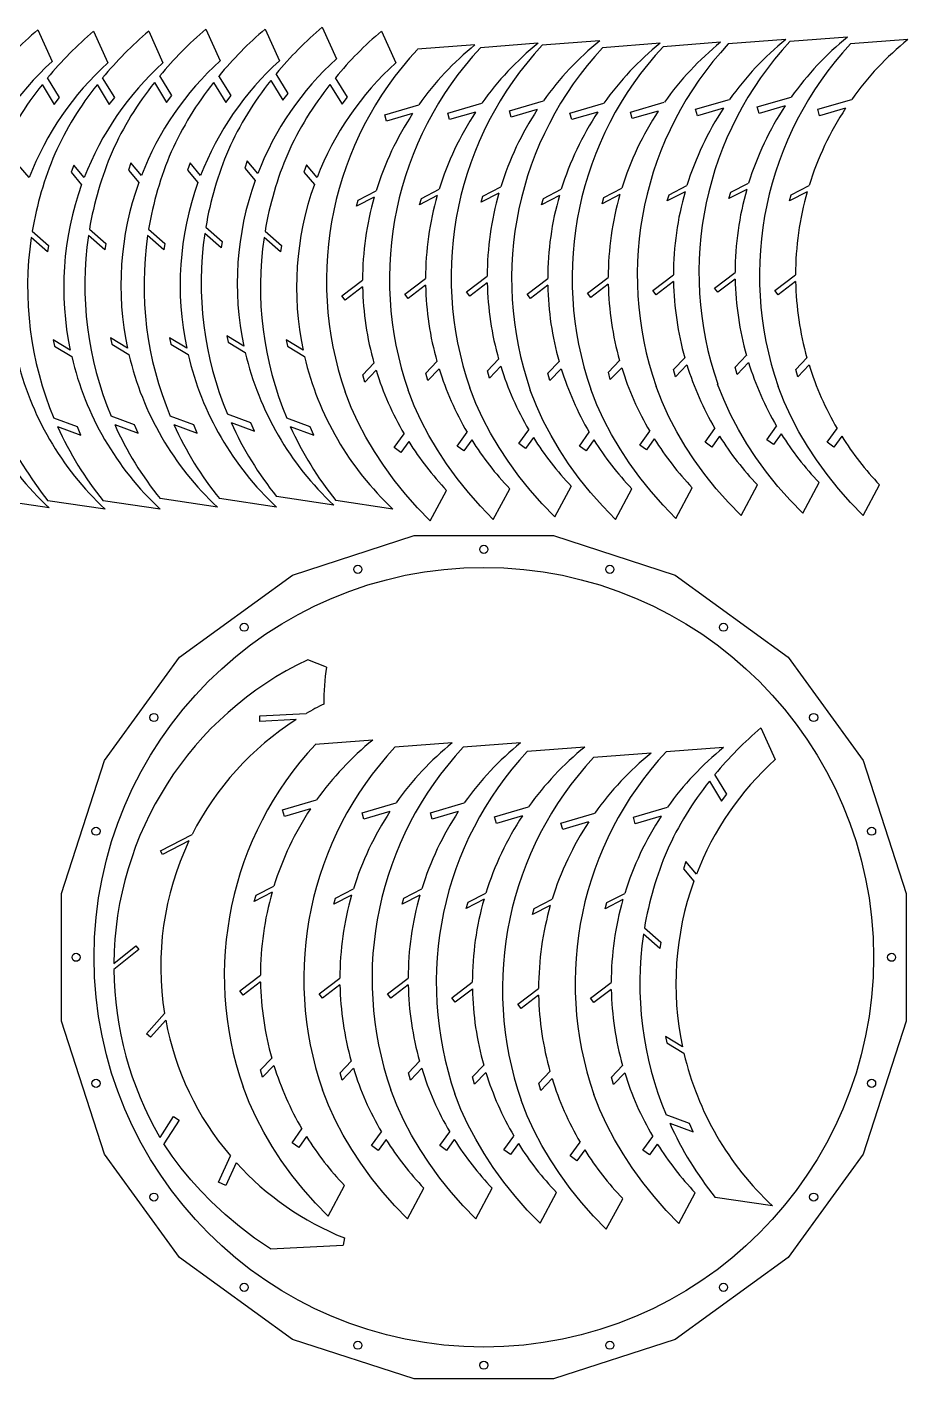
# Model space of a CAD drawing. Extents: x 0.9 to 62.9, y 0.8 to 47.7.
# Drawn here: x 32.4 to 62.92, y 0.89 to 47.7 of the extents above; entities that cross this region are included whole.
import ezdxf

# ---------------------------------------------------------------- set-up
doc = ezdxf.new("R2010")
doc.units = 0
doc.layers.get('0').update_dxf_attribs({"linetype": 'CONTINUOUS'})

msp = doc.modelspace()

# ---------------------------------------------------------------- linework, layer by layer
at = {"color": 7, "linetype": 'CONTINUOUS'}
for p, q in [((32.777, 47.598), (33.269, 46.501)), ((34.711, 47.557), (35.203, 46.46)), ((36.62, 47.557), (37.112, 46.46)), ((38.601, 47.628), (39.093, 46.531)), ((40.652, 47.628), (41.144, 46.531)), ((42.632, 47.698), (43.124, 46.601)), ((44.685, 47.56), (45.177, 46.464)), ((60.825, 47.349), (58.832, 47.195)), ((47.92, 47.08), (45.928, 46.927)), ((50.103, 47.136), (48.111, 46.983)), ((52.239, 47.218), (50.247, 47.065)), ((54.334, 47.136), (52.342, 46.983)), ((56.429, 47.17), (54.437, 47.016)), ((58.689, 47.267), (56.696, 47.113)), ((62.919, 47.267), (60.927, 47.113)), ((33.529, 45.261), (33.112, 45.938)), ((35.439, 45.261), (35.022, 45.938)), ((37.419, 45.332), (37.002, 46.009)), ((39.47, 45.332), (39.053, 46.009)), ((41.45, 45.402), (41.033, 46.079)), ((43.503, 45.265), (43.087, 45.942)), ((32.923, 45.703), (33.343, 45.021)), ((34.832, 45.703), (35.253, 45.021)), ((36.813, 45.774), (37.233, 45.091)), ((38.864, 45.774), (39.284, 45.091)), ((40.844, 45.844), (41.264, 45.162)), ((42.897, 45.707), (43.317, 45.024)), ((33.343, 45.021), (33.529, 45.261)), ((35.253, 45.021), (35.439, 45.261)), ((37.233, 45.091), (37.419, 45.332)), ((39.284, 45.091), (39.47, 45.332)), ((41.264, 45.162), (41.45, 45.402)), ((43.317, 45.024), (43.503, 45.265)), ((44.795, 44.663), (45.971, 45.006)), ((46.978, 44.718), (48.153, 45.062)), ((49.114, 44.801), (50.289, 45.144)), ((51.208, 44.718), (52.384, 45.062)), ((53.303, 44.752), (54.479, 45.095)), ((55.563, 44.849), (56.739, 45.192)), ((57.699, 44.931), (58.875, 45.275)), ((58.665, 44.968), (57.764, 44.706)), ((59.794, 44.849), (60.97, 45.192)), ((44.86, 44.437), (44.795, 44.663)), ((45.761, 44.7), (44.86, 44.437)), ((47.043, 44.493), (46.978, 44.718)), ((47.944, 44.756), (47.043, 44.493)), ((49.179, 44.575), (49.114, 44.801)), ((50.08, 44.838), (49.179, 44.575)), ((51.274, 44.493), (51.208, 44.718)), ((52.175, 44.756), (51.274, 44.493)), ((53.369, 44.526), (53.303, 44.752)), ((54.269, 44.789), (53.369, 44.526)), ((55.628, 44.623), (55.563, 44.849)), ((56.529, 44.886), (55.628, 44.623)), ((57.764, 44.706), (57.699, 44.931)), ((59.859, 44.623), (59.794, 44.849)), ((60.76, 44.886), (59.859, 44.623)), ((32.474, 42.484), (32.11, 42.921)), ((34.019, 42.921), (33.933, 42.672)), ((33.933, 42.672), (34.292, 42.24)), ((34.383, 42.484), (34.019, 42.921)), ((36, 42.992), (35.913, 42.743)), ((35.913, 42.743), (36.273, 42.311)), ((36.364, 42.555), (36, 42.992)), ((38.051, 42.992), (37.964, 42.743)), ((37.964, 42.743), (38.324, 42.311)), ((38.415, 42.555), (38.051, 42.992)), ((40.031, 43.062), (39.944, 42.814)), ((39.944, 42.814), (40.304, 42.382)), ((40.395, 42.625), (40.031, 43.062)), ((42.084, 42.925), (41.997, 42.676)), ((41.997, 42.676), (42.357, 42.244)), ((42.448, 42.488), (42.084, 42.925)), ((48.198, 41.844), (48.814, 42.162)), ((54.647, 41.893), (55.263, 42.211)), ((56.783, 41.975), (57.399, 42.293)), ((58.878, 41.893), (59.494, 42.211)), ((44.431, 41.809), (43.814, 41.492)), ((43.814, 41.492), (43.879, 41.706)), ((43.879, 41.706), (44.495, 42.024)), ((46.614, 41.865), (45.997, 41.547)), ((45.997, 41.547), (46.062, 41.762)), ((46.062, 41.762), (46.678, 42.08)), ((48.75, 41.947), (48.133, 41.63)), ((48.133, 41.63), (48.198, 41.844)), ((50.845, 41.865), (50.228, 41.547)), ((50.228, 41.547), (50.292, 41.762)), ((50.292, 41.762), (50.909, 42.08)), ((52.94, 41.899), (52.323, 41.581)), ((52.323, 41.581), (52.387, 41.796)), ((52.387, 41.796), (53.004, 42.114)), ((55.199, 41.996), (54.583, 41.678)), ((54.583, 41.678), (54.647, 41.893)), ((57.335, 42.078), (56.719, 41.76)), ((56.719, 41.76), (56.783, 41.975)), ((59.43, 41.996), (58.813, 41.678)), ((58.813, 41.678), (58.878, 41.893)), ((38.596, 40.769), (39.16, 40.274)), ((33.114, 39.914), (32.55, 40.408)), ((32.584, 40.627), (33.148, 40.133)), ((35.094, 39.985), (34.53, 40.479)), ((34.565, 40.698), (35.129, 40.204)), ((37.145, 39.985), (36.581, 40.479)), ((36.616, 40.698), (37.18, 40.204)), ((39.125, 40.055), (38.561, 40.55)), ((39.16, 40.274), (39.125, 40.055)), ((41.179, 39.918), (40.615, 40.412)), ((40.649, 40.631), (41.213, 40.137)), ((33.148, 40.133), (33.114, 39.914)), ((35.129, 40.204), (35.094, 39.985)), ((37.18, 40.204), (37.145, 39.985)), ((41.213, 40.137), (41.179, 39.918)), ((43.312, 38.393), (44.025, 38.935)), ((45.495, 38.449), (46.208, 38.991)), ((47.631, 38.532), (48.344, 39.073)), ((49.726, 38.449), (50.439, 38.991)), ((51.821, 38.483), (52.534, 39.025)), ((54.08, 38.58), (54.793, 39.122)), ((54.795, 38.888), (54.194, 38.431)), ((56.216, 38.662), (56.929, 39.204)), ((56.931, 38.97), (56.33, 38.513)), ((58.311, 38.58), (59.024, 39.122)), ((59.026, 38.888), (58.425, 38.431)), ((43.426, 38.244), (43.312, 38.393)), ((44.027, 38.701), (43.426, 38.244)), ((45.609, 38.3), (45.495, 38.449)), ((46.21, 38.757), (45.609, 38.3)), ((47.745, 38.382), (47.631, 38.532)), ((48.346, 38.839), (47.745, 38.382)), ((49.84, 38.3), (49.726, 38.449)), ((50.441, 38.757), (49.84, 38.3)), ((51.935, 38.334), (51.821, 38.483)), ((52.536, 38.791), (51.935, 38.334)), ((54.194, 38.431), (54.08, 38.58)), ((56.33, 38.513), (56.216, 38.662)), ((58.425, 38.431), (58.311, 38.58)), ((39.914, 36.648), (39.321, 37.008)), ((39.321, 37.008), (39.37, 36.789)), ((33.902, 36.506), (33.309, 36.866)), ((33.309, 36.866), (33.358, 36.648)), ((33.358, 36.648), (33.951, 36.288)), ((35.883, 36.577), (35.29, 36.937)), ((35.29, 36.937), (35.339, 36.718)), ((35.339, 36.718), (35.932, 36.358)), ((37.934, 36.577), (37.341, 36.937)), ((37.341, 36.937), (37.39, 36.718)), ((37.39, 36.718), (37.983, 36.358)), ((39.37, 36.789), (39.963, 36.429)), ((41.967, 36.51), (41.374, 36.87)), ((41.374, 36.87), (41.423, 36.651)), ((41.423, 36.651), (42.016, 36.291)), ((44.031, 35.656), (44.42, 36.062)), ((46.214, 35.712), (46.603, 36.118)), ((48.35, 35.794), (48.739, 36.2)), ((50.445, 35.712), (50.834, 36.118)), ((52.54, 35.746), (52.929, 36.152)), ((54.799, 35.843), (55.188, 36.249)), ((56.935, 35.925), (57.324, 36.331)), ((57.398, 36.082), (57.005, 35.671)), ((59.03, 35.843), (59.419, 36.249)), ((44.1, 35.402), (44.031, 35.656)), ((44.494, 35.813), (44.1, 35.402)), ((46.283, 35.458), (46.214, 35.712)), ((46.677, 35.869), (46.283, 35.458)), ((48.419, 35.54), (48.35, 35.794)), ((48.813, 35.951), (48.419, 35.54)), ((50.514, 35.458), (50.445, 35.712)), ((50.908, 35.869), (50.514, 35.458)), ((52.609, 35.492), (52.54, 35.746)), ((53.003, 35.902), (52.609, 35.492)), ((54.868, 35.589), (54.799, 35.843)), ((55.262, 35.999), (54.868, 35.589)), ((57.005, 35.671), (56.935, 35.925)), ((59.099, 35.589), (59.03, 35.843)), ((59.493, 35.999), (59.099, 35.589)), ((36.126, 33.921), (35.315, 34.221)), ((38.177, 33.921), (37.366, 34.221)), ((40.157, 33.992), (39.346, 34.291)), ((34.146, 33.85), (33.335, 34.15)), ((33.459, 33.865), (34.27, 33.565)), ((34.27, 33.565), (34.146, 33.85)), ((35.439, 33.935), (36.25, 33.636)), ((36.25, 33.636), (36.126, 33.921)), ((37.49, 33.935), (38.301, 33.636)), ((38.301, 33.636), (38.177, 33.921)), ((39.47, 34.006), (40.281, 33.707)), ((40.281, 33.707), (40.157, 33.992)), ((42.21, 33.854), (41.4, 34.154)), ((41.524, 33.868), (42.334, 33.569)), ((42.334, 33.569), (42.21, 33.854)), ((49.441, 33.273), (49.782, 33.749)), ((55.89, 33.321), (56.231, 33.798)), ((58.026, 33.403), (58.367, 33.88)), ((60.121, 33.321), (60.462, 33.798)), ((45.122, 33.135), (45.463, 33.611)), ((45.624, 33.347), (45.353, 32.969)), ((47.305, 33.191), (47.646, 33.667)), ((47.807, 33.402), (47.536, 33.025)), ((49.672, 33.107), (49.441, 33.273)), ((49.943, 33.485), (49.672, 33.107)), ((51.536, 33.191), (51.877, 33.667)), ((52.037, 33.402), (51.767, 33.025)), ((53.631, 33.224), (53.972, 33.701)), ((54.132, 33.436), (53.862, 33.059)), ((56.121, 33.156), (55.89, 33.321)), ((56.392, 33.533), (56.121, 33.156)), ((58.257, 33.238), (58.026, 33.403)), ((58.528, 33.615), (58.257, 33.238)), ((60.352, 33.156), (60.121, 33.321)), ((60.623, 33.533), (60.352, 33.156)), ((45.353, 32.969), (45.122, 33.135)), ((47.536, 33.025), (47.305, 33.191)), ((51.767, 33.025), (51.536, 33.191)), ((53.862, 33.059), (53.631, 33.224)), ((57.14, 30.783), (57.707, 31.843)), ((59.276, 30.865), (59.843, 31.925)), ((61.371, 30.783), (61.938, 31.843)), ((38.996, 31.076), (37.019, 31.368)), ((41.047, 31.076), (39.07, 31.368)), ((43.027, 31.147), (41.05, 31.439)), ((46.372, 30.596), (46.939, 31.656)), ((48.555, 30.652), (49.122, 31.712)), ((50.691, 30.734), (51.258, 31.794)), ((52.786, 30.652), (53.353, 31.712)), ((54.881, 30.686), (55.448, 31.746)), ((33.173, 31.046), (31.195, 31.338)), ((35.106, 31.005), (33.129, 31.297)), ((37.016, 31.005), (35.039, 31.297)), ((45.08, 31.009), (43.103, 31.301)), ((41.601, 28.722), (45.808, 30.089)), ((45.808, 30.089), (50.645, 30.089)), ((50.645, 30.089), (54.852, 28.722)), ((37.688, 25.879), (41.601, 28.722)), ((54.852, 28.722), (58.765, 25.879)), ((35.088, 22.3), (37.688, 25.879)), ((42.782, 25.537), (42.128, 25.792)), ((58.765, 25.879), (61.366, 22.3)), ((40.463, 23.845), (42.075, 23.929)), ((40.473, 23.651), (40.463, 23.845)), ((41.725, 23.716), (40.473, 23.651)), ((57.828, 23.435), (58.32, 22.338)), ((44.382, 23.011), (42.39, 22.858)), ((47.135, 22.912), (45.142, 22.758)), ((49.501, 22.912), (47.508, 22.758)), ((51.724, 22.768), (49.731, 22.615)), ((54.018, 22.553), (52.026, 22.4)), ((56.534, 22.756), (54.541, 22.602)), ((33.593, 17.7), (35.088, 22.3)), ((61.366, 22.3), (62.86, 17.7)), ((56.039, 21.581), (56.46, 20.899)), ((56.646, 21.139), (56.229, 21.816)), ((56.46, 20.899), (56.646, 21.139)), ((41.256, 20.593), (42.432, 20.937)), ((42.222, 20.63), (41.322, 20.368)), ((44.009, 20.494), (45.185, 20.837)), ((46.375, 20.494), (47.551, 20.837)), ((48.598, 20.351), (49.774, 20.694)), ((53.408, 20.338), (54.584, 20.682)), ((41.322, 20.368), (41.256, 20.593)), ((44.075, 20.268), (44.009, 20.494)), ((44.975, 20.531), (44.075, 20.268)), ((46.441, 20.268), (46.375, 20.494)), ((47.341, 20.531), (46.441, 20.268)), ((48.664, 20.125), (48.598, 20.351)), ((49.564, 20.388), (48.664, 20.125)), ((50.892, 20.136), (52.068, 20.479)), ((50.958, 19.91), (50.892, 20.136)), ((51.858, 20.173), (50.958, 19.91)), ((53.474, 20.113), (53.408, 20.338)), ((54.374, 20.375), (53.474, 20.113)), ((37.027, 19.171), (38.12, 19.735)), ((38.013, 19.517), (37.093, 19.043)), ((37.093, 19.043), (37.027, 19.171)), ((55.227, 18.799), (55.14, 18.551)), ((55.59, 18.362), (55.227, 18.799)), ((55.14, 18.551), (55.499, 18.119)), ((40.34, 17.637), (40.957, 17.955)), ((43.093, 17.538), (43.709, 17.856)), ((45.459, 17.538), (46.076, 17.856)), ((33.593, 13.276), (33.593, 17.7)), ((40.893, 17.74), (40.276, 17.422)), ((40.276, 17.422), (40.34, 17.637)), ((43.645, 17.641), (43.029, 17.323)), ((43.029, 17.323), (43.093, 17.538)), ((46.012, 17.641), (45.395, 17.323)), ((45.395, 17.323), (45.459, 17.538)), ((48.234, 17.498), (47.618, 17.18)), ((47.618, 17.18), (47.682, 17.395)), ((47.682, 17.395), (48.298, 17.712)), ((49.976, 17.179), (50.593, 17.497)), ((53.044, 17.485), (52.428, 17.167)), ((52.428, 17.167), (52.492, 17.382)), ((52.492, 17.382), (53.109, 17.7)), ((62.86, 17.7), (62.86, 13.276)), ((50.529, 17.282), (49.912, 16.965)), ((49.912, 16.965), (49.976, 17.179)), ((53.791, 16.506), (54.355, 16.011)), ((54.321, 15.792), (53.757, 16.287)), ((54.355, 16.011), (54.321, 15.792)), ((35.409, 15.274), (36.176, 15.879)), ((36.276, 15.752), (35.409, 15.069)), ((36.176, 15.879), (36.276, 15.752)), ((39.774, 14.324), (40.487, 14.866)), ((40.489, 14.632), (39.888, 14.175)), ((42.527, 14.225), (43.239, 14.767)), ((43.241, 14.533), (42.64, 14.076)), ((44.893, 14.225), (45.605, 14.767)), ((45.607, 14.533), (45.006, 14.076)), ((47.116, 14.082), (47.828, 14.623)), ((51.926, 14.069), (52.638, 14.611)), ((39.888, 14.175), (39.774, 14.324)), ((42.64, 14.076), (42.527, 14.225)), ((45.006, 14.076), (44.893, 14.225)), ((47.229, 13.932), (47.116, 14.082)), ((47.83, 14.389), (47.229, 13.932)), ((49.41, 13.867), (50.122, 14.408)), ((50.125, 14.174), (49.523, 13.717)), ((52.039, 13.92), (51.926, 14.069)), ((52.64, 14.377), (52.039, 13.92)), ((49.523, 13.717), (49.41, 13.867)), ((35.088, 8.676), (33.593, 13.276)), ((36.54, 12.842), (37.166, 13.542)), ((37.207, 13.307), (36.68, 12.717)), ((62.86, 13.276), (61.366, 8.676)), ((36.68, 12.717), (36.54, 12.842)), ((55.109, 12.385), (54.517, 12.745)), ((54.517, 12.745), (54.566, 12.526)), ((54.566, 12.526), (55.158, 12.166)), ((40.493, 11.587), (40.882, 11.993)), ((40.956, 11.744), (40.562, 11.333)), ((43.246, 11.488), (43.634, 11.894)), ((45.612, 11.488), (46.001, 11.894)), ((47.834, 11.344), (48.223, 11.75)), ((52.645, 11.332), (53.034, 11.738)), ((40.562, 11.333), (40.493, 11.587)), ((43.315, 11.234), (43.246, 11.488)), ((43.708, 11.644), (43.315, 11.234)), ((45.681, 11.234), (45.612, 11.488)), ((46.074, 11.644), (45.681, 11.234)), ((47.904, 11.09), (47.834, 11.344)), ((48.297, 11.501), (47.904, 11.09)), ((50.129, 11.129), (50.518, 11.535)), ((50.591, 11.286), (50.198, 10.875)), ((52.714, 11.078), (52.645, 11.332)), ((53.107, 11.489), (52.714, 11.078)), ((50.198, 10.875), (50.129, 11.129)), ((37.013, 9.244), (37.48, 9.969)), ((37.67, 9.847), (37.144, 9.03)), ((37.48, 9.969), (37.67, 9.847)), ((55.353, 9.729), (54.542, 10.028)), ((41.584, 9.066), (41.925, 9.542)), ((44.336, 8.966), (44.678, 9.443)), ((46.702, 8.966), (47.044, 9.443)), ((54.666, 9.743), (55.477, 9.444)), ((55.477, 9.444), (55.353, 9.729)), ((37.013, 9.244), (36.996, 9.274)), ((41.815, 8.9), (41.584, 9.066)), ((42.085, 9.277), (41.815, 8.9)), ((44.567, 8.801), (44.336, 8.966)), ((44.838, 9.178), (44.567, 8.801)), ((46.933, 8.801), (46.702, 8.966)), ((47.204, 9.178), (46.933, 8.801)), ((48.925, 8.823), (49.267, 9.299)), ((49.427, 9.035), (49.156, 8.657)), ((51.219, 8.608), (51.561, 9.084)), ((53.735, 8.81), (54.077, 9.287)), ((54.237, 9.022), (53.966, 8.645)), ((37.688, 5.097), (35.088, 8.676)), ((39.032, 7.703), (39.448, 8.61)), ((49.156, 8.657), (48.925, 8.823)), ((51.451, 8.442), (51.219, 8.608)), ((51.721, 8.82), (51.451, 8.442)), ((53.966, 8.645), (53.735, 8.81)), ((61.366, 8.676), (58.765, 5.097)), ((39.653, 8.376), (39.29, 7.584)), ((39.29, 7.584), (39.032, 7.703)), ((42.834, 6.527), (43.401, 7.587)), ((45.586, 6.428), (46.153, 7.488)), ((47.952, 6.428), (48.519, 7.488)), ((50.175, 6.284), (50.742, 7.344)), ((52.469, 6.069), (53.037, 7.129)), ((54.985, 6.272), (55.552, 7.332)), ((58.223, 6.884), (56.246, 7.175)), ((43.395, 5.772), (43.35, 5.523)), ((40.832, 5.391), (43.35, 5.523)), ((41.601, 2.254), (37.688, 5.097)), ((58.765, 5.097), (54.852, 2.254)), ((45.808, 0.887), (41.601, 2.254)), ((54.852, 2.254), (50.645, 0.887)), ((50.645, 0.887), (45.808, 0.887))]:
    msp.add_line(p, q, dxfattribs=at)
for points in [[(48.555, 30.652), (48.113, 31.104), (47.694, 31.579), (47.301, 32.07), (46.932, 32.579), (46.619, 33.058), (46.326, 33.553), (46.056, 34.065), (45.815, 34.586), (45.606, 35.122)], [(50.691, 30.734), (50.249, 31.187), (49.83, 31.661), (49.437, 32.152), (49.068, 32.661), (48.755, 33.14), (48.462, 33.635), (48.192, 34.147), (47.951, 34.668), (47.742, 35.204)], [(52.786, 30.652), (52.344, 31.104), (51.925, 31.579), (51.532, 32.07), (51.163, 32.579), (50.85, 33.058), (50.557, 33.553), (50.287, 34.065), (50.046, 34.586), (49.837, 35.122)], [(54.881, 30.686), (54.439, 31.138), (54.02, 31.612), (53.627, 32.103), (53.258, 32.613), (52.945, 33.091), (52.652, 33.587), (52.382, 34.099), (52.141, 34.62), (51.932, 35.156)], [(57.14, 30.783), (56.698, 31.235), (56.279, 31.709), (55.886, 32.2), (55.517, 32.71), (55.204, 33.188), (54.912, 33.684), (54.641, 34.196), (54.4, 34.717), (54.191, 35.253)], [(59.276, 30.865), (58.834, 31.317), (58.415, 31.792), (58.022, 32.283), (57.653, 32.792), (57.34, 33.27), (57.048, 33.766), (56.777, 34.278), (56.536, 34.799), (56.327, 35.335)], [(61.371, 30.783), (60.929, 31.235), (60.51, 31.709), (60.117, 32.2), (59.748, 32.71), (59.435, 33.188), (59.142, 33.684), (58.872, 34.196), (58.631, 34.717), (58.422, 35.253)], [(46.372, 30.596), (45.93, 31.048), (45.511, 31.523), (45.118, 32.014), (44.749, 32.523), (44.436, 33.002), (44.143, 33.497), (43.873, 34.009), (43.632, 34.53), (43.423, 35.066)], [(42.834, 6.527), (42.392, 6.979), (41.973, 7.454), (41.58, 7.945), (41.211, 8.454), (40.898, 8.932), (40.605, 9.428), (40.335, 9.94), (40.094, 10.461), (39.885, 10.997)], [(45.586, 6.428), (45.144, 6.88), (44.725, 7.354), (44.332, 7.845), (43.964, 8.355), (43.651, 8.833), (43.358, 9.329), (43.088, 9.841), (42.846, 10.362), (42.638, 10.898)], [(47.952, 6.428), (47.511, 6.88), (47.091, 7.354), (46.698, 7.845), (46.33, 8.355), (46.017, 8.833), (45.724, 9.329), (45.454, 9.841), (45.213, 10.362), (45.004, 10.898)], [(50.175, 6.284), (49.733, 6.737), (49.314, 7.211), (48.921, 7.702), (48.553, 8.211), (48.24, 8.69), (47.947, 9.185), (47.677, 9.697), (47.435, 10.219), (47.227, 10.754)], [(52.469, 6.069), (52.028, 6.522), (51.608, 6.996), (51.215, 7.487), (50.847, 7.996), (50.534, 8.475), (50.241, 8.97), (49.971, 9.482), (49.73, 10.003), (49.521, 10.539)], [(54.985, 6.272), (54.544, 6.724), (54.124, 7.199), (53.731, 7.69), (53.363, 8.199), (53.05, 8.677), (52.757, 9.173), (52.487, 9.685), (52.246, 10.206), (52.037, 10.742)], [(40.832, 5.391), (40.288, 5.762), (39.762, 6.161), (39.261, 6.584), (38.783, 7.031), (38.423, 7.399), (38.077, 7.785), (37.746, 8.185), (37.435, 8.599), (37.144, 9.03)]]:
    msp.add_lwpolyline(points, dxfattribs=at)
for centre, radius in [((48.227, 29.613), 0.14), ((43.862, 28.922), 0.14), ((52.592, 28.922), 0.14), ((48.227, 15.488), 13.5), ((39.924, 26.915), 0.14), ((56.529, 26.915), 0.14), ((36.799, 23.79), 0.14), ((59.654, 23.79), 0.14), ((34.793, 19.853), 0.14), ((61.66, 19.853), 0.14), ((34.102, 15.488), 0.14), ((62.352, 15.488), 0.14), ((34.793, 11.123), 0.14), ((61.66, 11.123), 0.14), ((36.799, 7.185), 0.14), ((59.654, 7.185), 0.14), ((39.924, 4.06), 0.14), ((56.529, 4.06), 0.14), ((43.862, 2.054), 0.14), ((52.592, 2.054), 0.14), ((48.227, 1.363), 0.14)]:
    msp.add_circle(centre, radius, dxfattribs=at)
for centre, radius, start, end in [((41.068, 37.812), 12.826, 130.2712, 140.4485), ((43.002, 37.77), 12.826, 130.2712, 140.4485), ((44.911, 37.77), 12.826, 130.2712, 140.4485), ((46.892, 37.841), 12.826, 130.2712, 140.4485), ((48.943, 37.841), 12.826, 130.2712, 140.4485), ((50.923, 37.912), 12.826, 130.2712, 140.4485), ((52.976, 37.774), 12.826, 130.2712, 140.4485), ((67.43, 39.185), 10.501, 128.9771, 144.5578), ((54.526, 38.916), 11.751, 137.0267, 199.127), ((56.709, 38.972), 11.751, 137.0267, 199.127), ((54.526, 38.916), 10.501, 128.9771, 144.5578), ((58.845, 39.055), 11.751, 137.0267, 199.127), ((56.709, 38.972), 10.501, 128.9771, 144.5578), ((60.94, 38.972), 11.751, 137.0267, 199.127), ((58.845, 39.055), 10.501, 128.9771, 144.5578), ((63.035, 39.006), 11.751, 137.0267, 199.127), ((60.94, 38.972), 10.501, 128.9771, 144.5578), ((65.294, 39.103), 11.751, 137.0267, 199.127), ((63.035, 39.006), 10.501, 128.9771, 144.5578), ((67.43, 39.185), 11.751, 137.0267, 199.127), ((65.294, 39.103), 10.501, 128.9771, 144.5578), ((69.525, 39.103), 11.751, 137.0267, 199.127), ((69.525, 39.103), 10.501, 128.9771, 144.5578), ((40.331, 38.729), 10.501, 132.2597, 158.8096), ((42.265, 38.688), 10.501, 132.2597, 158.8096), ((44.174, 38.688), 10.501, 132.2597, 158.8096), ((46.155, 38.759), 10.501, 132.2597, 158.8096), ((48.206, 38.759), 10.501, 132.2597, 158.8096), ((50.186, 38.83), 10.501, 132.2597, 158.8096), ((52.239, 38.692), 10.501, 132.2597, 158.8096), ((41.574, 38.775), 11.083, 141.3123, 155.8843), ((43.483, 38.775), 11.083, 141.3123, 155.8843), ((45.464, 38.846), 11.083, 141.3123, 155.8843), ((47.515, 38.846), 11.083, 141.3123, 155.8843), ((49.495, 38.917), 11.083, 141.3123, 155.8843), ((51.548, 38.779), 11.083, 141.3123, 155.8843), ((67.43, 39.185), 10.501, 146.5834, 162.7861), ((54.526, 38.916), 10.501, 146.5834, 162.7861), ((56.709, 38.972), 10.501, 146.5834, 162.7861), ((58.845, 39.055), 10.501, 146.5834, 162.7861), ((60.94, 38.972), 10.501, 146.5834, 162.7861), ((63.035, 39.006), 10.501, 146.5834, 162.7861), ((65.294, 39.103), 10.501, 146.5834, 162.7861), ((69.525, 39.103), 10.501, 146.5834, 162.7861), ((44.174, 38.688), 11.751, 156.873, 170.5013), ((46.155, 38.759), 11.751, 156.873, 170.5013), ((48.206, 38.759), 11.751, 156.873, 170.5013), ((50.186, 38.83), 11.751, 156.873, 170.5013), ((52.239, 38.692), 11.751, 156.873, 170.5013), ((44.174, 38.688), 10.501, 160.228, 191.991), ((46.155, 38.759), 10.501, 160.228, 191.991), ((48.206, 38.759), 10.501, 160.228, 191.991), ((50.186, 38.83), 10.501, 160.228, 191.991), ((52.239, 38.692), 10.501, 160.228, 191.991), ((54.526, 38.916), 10.501, 164.009, 179.8991), ((56.709, 38.972), 10.501, 164.009, 179.8991), ((58.845, 39.055), 10.501, 164.009, 179.8991), ((60.94, 38.972), 10.501, 164.009, 179.8991), ((63.035, 39.006), 10.501, 164.009, 179.8991), ((65.294, 39.103), 10.501, 164.009, 179.8991), ((67.43, 39.185), 10.501, 164.009, 179.8991), ((69.525, 39.103), 10.501, 164.009, 179.8991), ((44.174, 38.688), 11.751, 171.5818, 202.7169), ((46.155, 38.759), 11.751, 171.5818, 202.7169), ((48.206, 38.759), 11.751, 171.5818, 202.7169), ((50.186, 38.83), 11.751, 171.5818, 202.7169), ((52.239, 38.692), 11.751, 171.5818, 202.7169), ((65.294, 39.103), 10.501, 181.1742, 195.772), ((67.43, 39.185), 10.501, 181.1742, 195.772), ((69.525, 39.103), 10.501, 181.1742, 195.772), ((54.526, 38.916), 10.501, 181.1742, 195.772), ((56.709, 38.972), 10.501, 181.1742, 195.772), ((58.845, 39.055), 10.501, 181.1742, 195.772), ((60.94, 38.972), 10.501, 181.1742, 195.772), ((63.035, 39.006), 10.501, 181.1742, 195.772), ((40.331, 38.729), 10.501, 193.2139, 227.0229), ((42.265, 38.688), 10.501, 193.2139, 227.0229), ((44.174, 38.688), 10.501, 193.2139, 227.0229), ((46.155, 38.759), 10.501, 193.2139, 227.0229), ((48.206, 38.759), 10.501, 193.2139, 227.0229), ((50.186, 38.83), 10.501, 193.2139, 227.0229), ((52.239, 38.692), 10.501, 193.2139, 227.0229), ((67.43, 39.185), 10.501, 197.1904, 210.3443), ((54.526, 38.916), 10.501, 197.1904, 210.3443), ((56.709, 38.972), 10.501, 197.1904, 210.3443), ((58.845, 39.055), 10.501, 197.1904, 210.3443), ((60.94, 38.972), 10.501, 197.1904, 210.3443), ((63.035, 39.006), 10.501, 197.1904, 210.3443), ((65.294, 39.103), 10.501, 197.1904, 210.3443), ((69.525, 39.103), 10.501, 197.1904, 210.3443), ((42.265, 38.688), 11.751, 204.2338, 218.9733), ((44.174, 38.688), 11.751, 204.2338, 218.9733), ((46.155, 38.759), 11.751, 204.2338, 218.9733), ((48.206, 38.759), 11.751, 204.2338, 218.9733), ((50.186, 38.83), 11.751, 204.2338, 218.9733), ((52.239, 38.692), 11.751, 204.2338, 218.9733), ((54.526, 38.916), 10.501, 212.0329, 223.7403), ((56.709, 38.972), 10.501, 212.0329, 223.7403), ((58.845, 39.055), 10.501, 212.0329, 223.7403), ((60.94, 38.972), 10.501, 212.0329, 223.7403), ((63.035, 39.006), 10.501, 212.0329, 223.7403), ((65.294, 39.103), 10.501, 212.0329, 223.7403), ((67.43, 39.185), 10.501, 212.0329, 223.7403), ((69.525, 39.103), 10.501, 212.0329, 223.7403), ((47.16, 15.172), 11.751, 115.3518, 179.5018), ((50.207, 24.332), 7.523, 170.7842, 180.58), ((47.16, 15.172), 10.126, 116.2233, 120.1435), ((47.16, 15.172), 10.126, 122.4612, 153.2211), ((66.119, 13.649), 12.826, 130.2712, 140.4485), ((50.988, 14.847), 10.501, 128.9771, 144.5578), ((50.988, 14.847), 11.751, 137.0267, 199.127), ((53.74, 14.748), 11.751, 137.0267, 199.127), ((56.106, 14.748), 11.751, 137.0267, 199.127), ((53.74, 14.748), 10.501, 128.9771, 144.5578), ((58.329, 14.605), 11.751, 137.0267, 199.127), ((56.106, 14.748), 10.501, 128.9771, 144.5578), ((58.329, 14.605), 10.501, 128.9771, 144.5578), ((63.139, 14.592), 11.751, 137.0267, 199.127), ((60.624, 14.39), 10.501, 128.9771, 144.5578), ((63.139, 14.592), 10.501, 128.9771, 144.5578), ((60.624, 14.39), 11.751, 137.0267, 199.127), ((65.381, 14.566), 10.501, 132.2597, 158.8096), ((64.691, 14.654), 11.083, 141.3123, 155.8843), ((50.988, 14.847), 10.501, 146.5834, 162.7861), ((53.74, 14.748), 10.501, 146.5834, 162.7861), ((56.106, 14.748), 10.501, 146.5834, 162.7861), ((58.329, 14.605), 10.501, 146.5834, 162.7861), ((60.624, 14.39), 10.501, 146.5834, 162.7861), ((63.139, 14.592), 10.501, 146.5834, 162.7861), ((47.16, 15.172), 10.126, 154.5935, 189.2621), ((65.381, 14.566), 11.751, 156.873, 170.5013), ((65.381, 14.566), 10.501, 160.228, 191.991), ((50.988, 14.847), 10.501, 164.009, 179.8991), ((53.74, 14.748), 10.501, 164.009, 179.8991), ((56.106, 14.748), 10.501, 164.009, 179.8991), ((58.329, 14.605), 10.501, 164.009, 179.8991), ((63.139, 14.592), 10.501, 164.009, 179.8991), ((60.624, 14.39), 10.501, 164.009, 179.8991), ((65.381, 14.566), 11.751, 171.5818, 202.7169), ((47.16, 15.172), 11.751, 180.5052, 210.127), ((50.988, 14.847), 10.501, 181.1742, 195.772), ((53.74, 14.748), 10.501, 181.1742, 195.772), ((56.106, 14.748), 10.501, 181.1742, 195.772), ((58.329, 14.605), 10.501, 181.1742, 195.772), ((60.624, 14.39), 10.501, 181.1742, 195.772), ((63.139, 14.592), 10.501, 181.1742, 195.772), ((47.16, 15.172), 10.126, 190.6131, 220.3949), ((50.988, 14.847), 10.501, 197.1904, 210.3443), ((65.381, 14.566), 10.501, 193.2139, 227.0229), ((53.74, 14.748), 10.501, 197.1904, 210.3443), ((56.106, 14.748), 10.501, 197.1904, 210.3443), ((58.329, 14.605), 10.501, 197.1904, 210.3443), ((60.624, 14.39), 10.501, 197.1904, 210.3443), ((63.139, 14.592), 10.501, 197.1904, 210.3443), ((65.381, 14.566), 11.751, 204.2338, 218.9733), ((50.988, 14.847), 10.501, 212.0329, 223.7403), ((53.74, 14.748), 10.501, 212.0329, 223.7403), ((56.106, 14.748), 10.501, 212.0329, 223.7403), ((58.329, 14.605), 10.501, 212.0329, 223.7403), ((63.139, 14.592), 10.501, 212.0329, 223.7403), ((60.624, 14.39), 10.501, 212.0329, 223.7403), ((47.16, 15.172), 10.126, 222.1582, 248.1714)]:
    msp.add_arc(centre, radius, start, end, dxfattribs=at)

doc.saveas('drawing.dxf')
